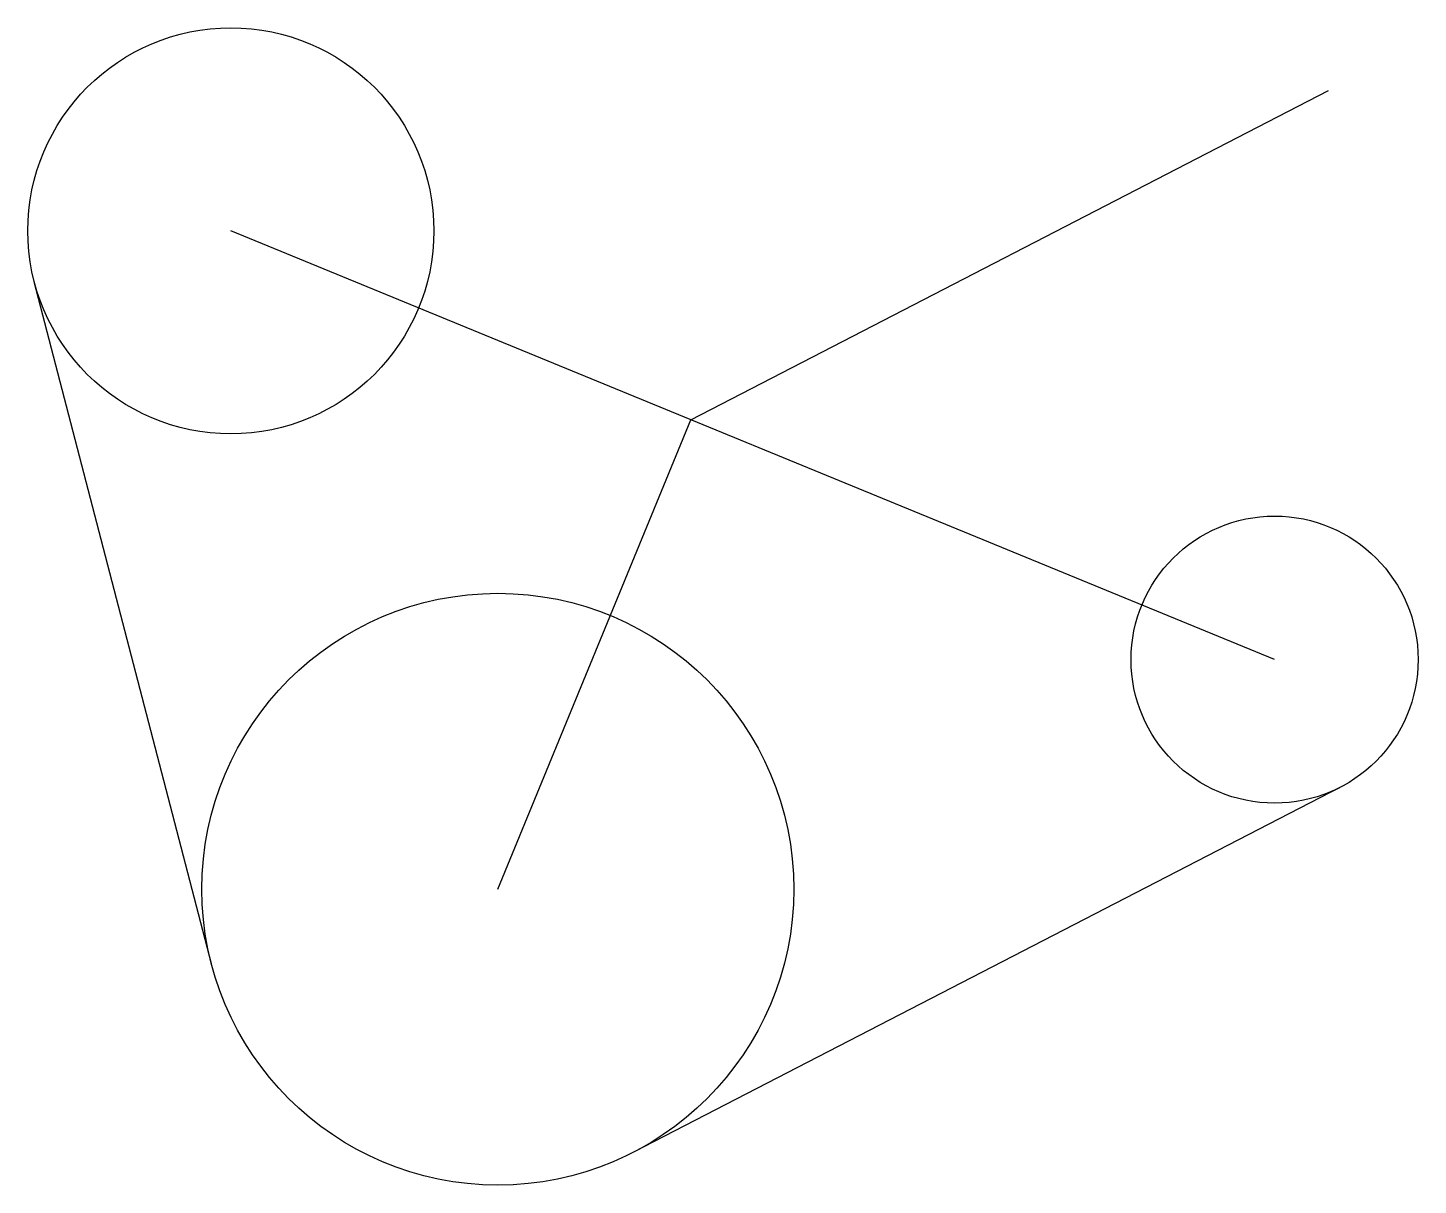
# Model space of a CAD drawing. Header units: millimetres. Extents: x 35 to 228, y 59 to 220.
import ezdxf

# ---------------------------------------------------------------- set-up
doc = ezdxf.new("R2010")
doc.units = ezdxf.units.MM
doc.header["$LTSCALE"] = 0.6

msp = doc.modelspace()

# ---------------------------------------------------------------- linework, layer by layer
at = {"lineweight": 30}
for p, q in [((126.87, 165.41), (215.72, 211.3)), ((208.23, 131.99), (62.8, 191.73)), ((60.09, 89.63), (35.42, 184.62)), ((100, 100), (126.87, 165.41)), ((217.41, 114.22), (118.92, 63.37))]:
    msp.add_line(p, q, dxfattribs=at)
for centre, radius in [((62.8, 191.73), 28.28), ((208.23, 131.99), 20), ((100, 100), 41.23)]:
    msp.add_circle(centre, radius, dxfattribs=at)

doc.saveas('drawing.dxf')
